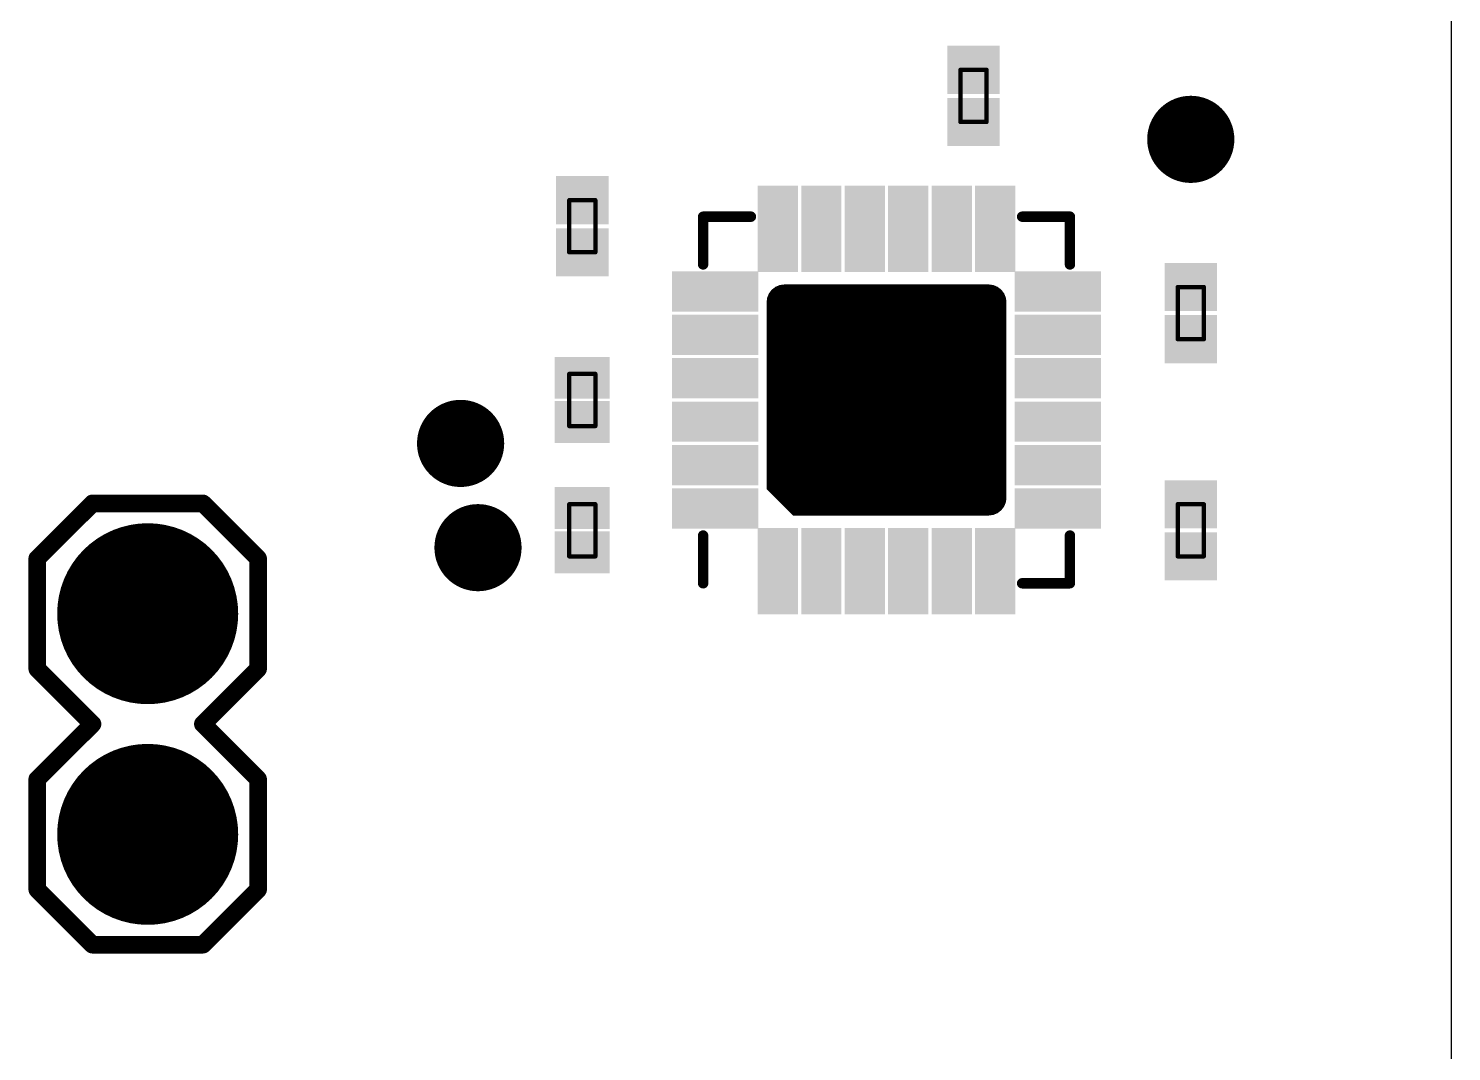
# Model space of a CAD drawing. Extents: x 0 to 40, y 0 to 40.
# Drawn here: x 23.63 to 40, y 20 to 31.78 of the extents above; entities that cross this region are included whole.
import ezdxf

# ---------------------------------------------------------------- set-up
doc = ezdxf.new("R2010")
doc.units = 0
for name, color, linetype in [('17', 94, 'CONTINUOUS'), ('20', 30, 'CONTINUOUS'), ('21', 250, 'CONTINUOUS'), ('29', 250, 'CONTINUOUS')]:
    doc.layers.add(name, color=color, linetype=linetype)

# ---------------------------------------------------------------- blocks, each defined once
blk = doc.blocks.new('RECT')
blk.add_solid([(-0.5, -0.5), (0.5, -0.5), (-0.5, 0.5), (0.5, 0.5)])
blk = doc.blocks.new('ROUNDP')
at = {"const_width": 0.5}
blk.add_lwpolyline([(0, -0.25, 1), (0, 0.25, 1), (0, -0.25)], format="xyb", dxfattribs=at)
blk = doc.blocks.new('ROUNDV')
at = {"const_width": 0.5}
blk.add_lwpolyline([(0, -0.25, 1), (0, 0.25, 1), (0, -0.25)], format="xyb", dxfattribs=at)

msp = doc.modelspace()

# ---------------------------------------------------------------- linework, layer by layer
at = {"layer": '20'}
msp.add_line((40, 0), (40, 40), dxfattribs=at)
at = {"layer": '21'}
for points, const_width in [([(34.35, 30.7), (34.35, 31.3)], 0.05), ([(34.35, 31.3), (34.65, 31.3)], 0.05), ([(34.65, 31.3), (34.65, 30.7)], 0.05), ([(34.65, 30.7), (34.35, 30.7)], 0.05), ([(29.85, 29.2), (29.85, 29.8)], 0.05), ([(29.85, 29.8), (30.15, 29.8)], 0.05), ([(30.15, 29.8), (30.15, 29.2)], 0.05), ([(31.94, 29.61), (31.39, 29.61)], 0.12), ([(31.39, 29.61), (31.39, 29.06)], 0.12), ([(35.06, 29.61), (35.61, 29.61)], 0.12), ([(35.61, 29.61), (35.61, 29.06)], 0.12), ([(30.15, 29.2), (29.85, 29.2)], 0.05), ([(36.85, 28.2), (36.85, 28.8)], 0.05), ([(36.85, 28.8), (37.15, 28.8)], 0.05), ([(37.15, 28.8), (37.15, 28.2)], 0.05), ([(37.15, 28.2), (36.85, 28.2)], 0.05), ([(29.85, 27.2), (29.85, 27.8)], 0.05), ([(29.85, 27.8), (30.15, 27.8)], 0.05), ([(30.15, 27.8), (30.15, 27.2)], 0.05), ([(30.15, 27.2), (29.85, 27.2)], 0.05), ([(23.73, 25.675), (24.365, 26.31)], 0.2032), ([(24.365, 26.31), (25.635, 26.31)], 0.2032), ([(25.635, 26.31), (26.27, 25.675)], 0.2032), ([(29.85, 25.7), (29.85, 26.3)], 0.05), ([(29.85, 26.3), (30.15, 26.3)], 0.05), ([(30.15, 26.3), (30.15, 25.7)], 0.05), ([(36.85, 25.7), (36.85, 26.3)], 0.05), ([(36.85, 26.3), (37.15, 26.3)], 0.05), ([(37.15, 26.3), (37.15, 25.7)], 0.05), ([(31.39, 25.39), (31.39, 25.94)], 0.12), ([(35.61, 25.39), (35.61, 25.94)], 0.12), ([(23.73, 24.405), (23.73, 25.675)], 0.2032), ([(26.27, 25.675), (26.27, 24.405)], 0.2032), ([(30.15, 25.7), (29.85, 25.7)], 0.05), ([(37.15, 25.7), (36.85, 25.7)], 0.05), ([(35.06, 25.39), (35.61, 25.39)], 0.12), ([(24.365, 23.77), (23.73, 24.405)], 0.2032), ([(26.27, 24.405), (25.635, 23.77)], 0.2032), ([(23.73, 23.135), (24.365, 23.77)], 0.2032), ([(25.635, 23.77), (26.27, 23.135)], 0.2032), ([(23.73, 21.865), (23.73, 23.135)], 0.2032), ([(26.27, 23.135), (26.27, 21.865)], 0.2032), ([(23.73, 21.865), (24.365, 21.23)], 0.2032), ([(25.635, 21.23), (26.27, 21.865)], 0.2032), ([(24.365, 21.23), (25.635, 21.23)], 0.2032)]:
    msp.add_lwpolyline(points, dxfattribs=dict(at, const_width=const_width))
for points, const_width in [([(34.3625, 31.3, 1), (34.3375, 31.3)], 0.025), ([(34.35, 31.3125, 1), (34.35, 31.2875)], 0.025), ([(34.6625, 31.3, 1), (34.6375, 31.3)], 0.025), ([(34.65, 31.2875, 1), (34.65, 31.3125)], 0.025), ([(34.35, 30.7125, 1), (34.35, 30.6875)], 0.025), ([(34.3375, 30.7, 1), (34.3625, 30.7)], 0.025), ([(34.6375, 30.7, 1), (34.6625, 30.7)], 0.025), ([(34.65, 30.6875, 1), (34.65, 30.7125)], 0.025), ([(29.8625, 29.8, 1), (29.8375, 29.8)], 0.025), ([(29.85, 29.8125, 1), (29.85, 29.7875)], 0.025), ([(30.1625, 29.8, 1), (30.1375, 29.8)], 0.025), ([(30.15, 29.7875, 1), (30.15, 29.8125)], 0.025), ([(31.39, 29.64, 1), (31.39, 29.58)], 0.06), ([(31.42, 29.61, 1), (31.36, 29.61)], 0.06), ([(31.94, 29.58, 1), (31.94, 29.64)], 0.06), ([(35.06, 29.64, 1), (35.06, 29.58)], 0.06), ([(35.64, 29.61, 1), (35.58, 29.61)], 0.06), ([(35.61, 29.58, 1), (35.61, 29.64)], 0.06), ([(29.85, 29.2125, 1), (29.85, 29.1875)], 0.025), ([(29.8375, 29.2, 1), (29.8625, 29.2)], 0.025), ([(30.1375, 29.2, 1), (30.1625, 29.2)], 0.025), ([(30.15, 29.1875, 1), (30.15, 29.2125)], 0.025), ([(31.36, 29.06, 1), (31.42, 29.06)], 0.06), ([(35.58, 29.06, 1), (35.64, 29.06)], 0.06), ([(36.8625, 28.8, 1), (36.8375, 28.8)], 0.025), ([(36.85, 28.8125, 1), (36.85, 28.7875)], 0.025), ([(37.1625, 28.8, 1), (37.1375, 28.8)], 0.025), ([(37.15, 28.7875, 1), (37.15, 28.8125)], 0.025), ([(36.85, 28.2125, 1), (36.85, 28.1875)], 0.025), ([(36.8375, 28.2, 1), (36.8625, 28.2)], 0.025), ([(37.1375, 28.2, 1), (37.1625, 28.2)], 0.025), ([(37.15, 28.1875, 1), (37.15, 28.2125)], 0.025), ([(29.8625, 27.8, 1), (29.8375, 27.8)], 0.025), ([(29.85, 27.8125, 1), (29.85, 27.7875)], 0.025), ([(30.1625, 27.8, 1), (30.1375, 27.8)], 0.025), ([(30.15, 27.7875, 1), (30.15, 27.8125)], 0.025), ([(29.85, 27.2125, 1), (29.85, 27.1875)], 0.025), ([(29.8375, 27.2, 1), (29.8625, 27.2)], 0.025), ([(30.1375, 27.2, 1), (30.1625, 27.2)], 0.025), ([(30.15, 27.1875, 1), (30.15, 27.2125)], 0.025), ([(24.365, 26.3608, 1), (24.365, 26.2592)], 0.1016), ([(24.4009, 26.2741, 1), (24.3291, 26.3459)], 0.1016), ([(25.6709, 26.3459, 1), (25.5991, 26.2741)], 0.1016), ([(25.635, 26.2592, 1), (25.635, 26.3608)], 0.1016), ([(29.8625, 26.3, 1), (29.8375, 26.3)], 0.025), ([(29.85, 26.3125, 1), (29.85, 26.2875)], 0.025), ([(30.1625, 26.3, 1), (30.1375, 26.3)], 0.025), ([(30.15, 26.2875, 1), (30.15, 26.3125)], 0.025), ([(36.8625, 26.3, 1), (36.8375, 26.3)], 0.025), ([(36.85, 26.3125, 1), (36.85, 26.2875)], 0.025), ([(37.1625, 26.3, 1), (37.1375, 26.3)], 0.025), ([(37.15, 26.2875, 1), (37.15, 26.3125)], 0.025), ([(31.42, 25.94, 1), (31.36, 25.94)], 0.06), ([(35.64, 25.94, 1), (35.58, 25.94)], 0.06), ([(23.7808, 25.675, 1), (23.6792, 25.675)], 0.1016), ([(23.6941, 25.7109, 1), (23.7659, 25.6391)], 0.1016), ([(26.3208, 25.675, 1), (26.2192, 25.675)], 0.1016), ([(26.2341, 25.6391, 1), (26.3059, 25.7109)], 0.1016), ([(29.85, 25.7125, 1), (29.85, 25.6875)], 0.025), ([(29.8375, 25.7, 1), (29.8625, 25.7)], 0.025), ([(30.1375, 25.7, 1), (30.1625, 25.7)], 0.025), ([(30.15, 25.6875, 1), (30.15, 25.7125)], 0.025), ([(36.85, 25.7125, 1), (36.85, 25.6875)], 0.025), ([(36.8375, 25.7, 1), (36.8625, 25.7)], 0.025), ([(37.1375, 25.7, 1), (37.1625, 25.7)], 0.025), ([(37.15, 25.6875, 1), (37.15, 25.7125)], 0.025), ([(31.36, 25.39, 1), (31.42, 25.39)], 0.06), ([(35.06, 25.42, 1), (35.06, 25.36)], 0.06), ([(35.58, 25.39, 1), (35.64, 25.39)], 0.06), ([(35.61, 25.36, 1), (35.61, 25.42)], 0.06), ([(23.7659, 24.4409, 1), (23.6941, 24.3691)], 0.1016), ([(23.6792, 24.405, 1), (23.7808, 24.405)], 0.1016), ([(26.2192, 24.405, 1), (26.3208, 24.405)], 0.1016), ([(26.3059, 24.3691, 1), (26.2341, 24.4409)], 0.1016), ([(24.4009, 23.7341, 1), (24.3291, 23.8059)], 0.1016), ([(24.3291, 23.7341, 1), (24.4009, 23.8059)], 0.1016), ([(25.6709, 23.8059, 1), (25.5991, 23.7341)], 0.1016), ([(25.5991, 23.8059, 1), (25.6709, 23.7341)], 0.1016), ([(23.7808, 23.135, 1), (23.6792, 23.135)], 0.1016), ([(23.6941, 23.1709, 1), (23.7659, 23.0991)], 0.1016), ([(26.3208, 23.135, 1), (26.2192, 23.135)], 0.1016), ([(26.2341, 23.0991, 1), (26.3059, 23.1709)], 0.1016), ([(23.7659, 21.9009, 1), (23.6941, 21.8291)], 0.1016), ([(26.3059, 21.8291, 1), (26.2341, 21.9009)], 0.1016), ([(23.6792, 21.865, 1), (23.7808, 21.865)], 0.1016), ([(26.2192, 21.865, 1), (26.3208, 21.865)], 0.1016), ([(24.365, 21.2808, 1), (24.365, 21.1792)], 0.1016), ([(24.3291, 21.1941, 1), (24.4009, 21.2659)], 0.1016), ([(25.5991, 21.2659, 1), (25.6709, 21.1941)], 0.1016), ([(25.635, 21.1792, 1), (25.635, 21.2808)], 0.1016)]:
    msp.add_lwpolyline(points, format="xyb", dxfattribs=dict(at, const_width=const_width))
at = {"layer": '29', "const_width": 0.01}
for points in [[(32.225, 28.7982), (32.2732, 28.8182)], [(32.2535, 28.81), (34.7465, 28.81)], [(32.2732, 28.8182), (32.325, 28.825)], [(32.287, 28.82), (34.713, 28.82)], [(32.325, 28.825), (34.675, 28.825)], [(34.675, 28.825), (34.7268, 28.8182)], [(34.7268, 28.8182), (34.775, 28.7982)], [(32.125, 28.625), (32.1318, 28.6768)], [(32.1283, 28.65), (34.8717, 28.65)], [(32.1296, 28.66), (34.8704, 28.66)], [(32.1309, 28.67), (34.8691, 28.67)], [(32.1318, 28.6768), (32.1518, 28.725)], [(32.1332, 28.68), (34.8668, 28.68)], [(32.1373, 28.69), (34.8627, 28.69)], [(32.1414, 28.7), (34.8586, 28.7)], [(32.1456, 28.71), (34.8544, 28.71)], [(32.1497, 28.72), (34.8503, 28.72)], [(32.1518, 28.725), (32.1836, 28.7664)], [(32.1556, 28.73), (34.8444, 28.73)], [(32.1633, 28.74), (34.8367, 28.74)], [(32.171, 28.75), (34.829, 28.75)], [(32.1787, 28.76), (34.8213, 28.76)], [(32.1836, 28.7664), (32.225, 28.7982)], [(32.1882, 28.77), (34.8118, 28.77)], [(32.2013, 28.78), (34.7987, 28.78)], [(32.2143, 28.79), (34.7857, 28.79)], [(32.2293, 28.8), (34.7707, 28.8)], [(34.775, 28.7982), (34.8164, 28.7664)], [(34.8164, 28.7664), (34.8482, 28.725)], [(34.8482, 28.725), (34.8682, 28.6768)], [(34.8682, 28.6768), (34.875, 28.625)], [(32.125, 26.475), (32.125, 28.625)], [(32.125, 28.62), (34.875, 28.62)], [(32.125, 28.61), (34.875, 28.61)], [(32.125, 28.6), (34.875, 28.6)], [(32.125, 28.59), (34.875, 28.59)], [(32.125, 28.58), (34.875, 28.58)], [(32.125, 28.57), (34.875, 28.57)], [(32.125, 28.56), (34.875, 28.56)], [(32.125, 28.55), (34.875, 28.55)], [(32.125, 28.54), (34.875, 28.54)], [(32.125, 28.53), (34.875, 28.53)], [(32.125, 28.52), (34.875, 28.52)], [(32.125, 28.51), (34.875, 28.51)], [(32.125, 28.5), (34.875, 28.5)], [(32.125, 28.49), (34.875, 28.49)], [(32.1257, 28.63), (34.8743, 28.63)], [(32.127, 28.64), (34.873, 28.64)], [(34.875, 28.625), (34.875, 27.5)], [(32.125, 28.48), (34.875, 28.48)], [(32.125, 28.47), (34.875, 28.47)], [(32.125, 28.46), (34.875, 28.46)], [(32.125, 28.45), (34.875, 28.45)], [(32.125, 28.44), (34.875, 28.44)], [(32.125, 28.43), (34.875, 28.43)], [(32.125, 28.42), (34.875, 28.42)], [(32.125, 28.41), (34.875, 28.41)], [(32.125, 28.4), (34.875, 28.4)], [(32.125, 28.39), (34.875, 28.39)], [(32.125, 28.38), (34.875, 28.38)], [(32.125, 28.37), (34.875, 28.37)], [(32.125, 28.36), (34.875, 28.36)], [(32.125, 28.35), (34.875, 28.35)], [(32.125, 28.34), (34.875, 28.34)], [(32.125, 28.33), (34.875, 28.33)], [(32.125, 28.32), (34.875, 28.32)], [(32.125, 28.31), (34.875, 28.31)], [(32.125, 28.3), (34.875, 28.3)], [(32.125, 28.29), (34.875, 28.29)], [(32.125, 28.28), (34.875, 28.28)], [(32.125, 28.27), (34.875, 28.27)], [(32.125, 28.26), (34.875, 28.26)], [(32.125, 28.25), (34.875, 28.25)], [(32.125, 28.24), (34.875, 28.24)], [(32.125, 28.23), (34.875, 28.23)], [(32.125, 28.22), (34.875, 28.22)], [(32.125, 28.21), (34.875, 28.21)], [(32.125, 28.2), (34.875, 28.2)], [(32.125, 28.19), (34.875, 28.19)], [(32.125, 28.18), (34.875, 28.18)], [(32.125, 28.17), (34.875, 28.17)], [(32.125, 28.16), (34.875, 28.16)], [(32.125, 28.15), (34.875, 28.15)], [(32.125, 28.14), (34.875, 28.14)], [(32.125, 28.13), (34.875, 28.13)], [(32.125, 28.12), (34.875, 28.12)], [(32.125, 28.11), (34.875, 28.11)], [(32.125, 28.1), (34.875, 28.1)], [(32.125, 28.09), (34.875, 28.09)], [(32.125, 28.08), (34.875, 28.08)], [(32.125, 28.07), (34.875, 28.07)], [(32.125, 28.06), (34.875, 28.06)], [(32.125, 28.05), (34.875, 28.05)], [(32.125, 28.04), (34.875, 28.04)], [(32.125, 28.03), (34.875, 28.03)], [(32.125, 28.02), (34.875, 28.02)], [(32.125, 28.01), (34.875, 28.01)], [(32.125, 28), (34.875, 28)], [(32.125, 27.99), (34.875, 27.99)], [(32.125, 27.98), (34.875, 27.98)], [(32.125, 27.97), (34.875, 27.97)], [(32.125, 27.96), (34.875, 27.96)], [(32.125, 27.95), (34.875, 27.95)], [(32.125, 27.94), (34.875, 27.94)], [(32.125, 27.93), (34.875, 27.93)], [(32.125, 27.92), (34.875, 27.92)], [(32.125, 27.91), (34.875, 27.91)], [(32.125, 27.9), (34.875, 27.9)], [(32.125, 27.89), (34.875, 27.89)], [(32.125, 27.88), (34.875, 27.88)], [(32.125, 27.87), (34.875, 27.87)], [(32.125, 27.86), (34.875, 27.86)], [(32.125, 27.85), (34.875, 27.85)], [(32.125, 27.84), (34.875, 27.84)], [(32.125, 27.83), (34.875, 27.83)], [(32.125, 27.82), (34.875, 27.82)], [(32.125, 27.81), (34.875, 27.81)], [(32.125, 27.8), (34.875, 27.8)], [(32.125, 27.79), (34.875, 27.79)], [(32.125, 27.78), (34.875, 27.78)], [(32.125, 27.77), (34.875, 27.77)], [(32.125, 27.76), (34.875, 27.76)], [(32.125, 27.75), (34.875, 27.75)], [(32.125, 27.74), (34.875, 27.74)], [(32.125, 27.73), (34.875, 27.73)], [(32.125, 27.72), (34.875, 27.72)], [(32.125, 27.71), (34.875, 27.71)], [(32.125, 27.7), (34.875, 27.7)], [(32.125, 27.69), (34.875, 27.69)], [(32.125, 27.68), (34.875, 27.68)], [(32.125, 27.67), (34.875, 27.67)], [(32.125, 27.66), (34.875, 27.66)], [(32.125, 27.65), (34.875, 27.65)], [(32.125, 27.64), (34.875, 27.64)], [(32.125, 27.63), (34.875, 27.63)], [(32.125, 27.62), (34.875, 27.62)], [(32.125, 27.61), (34.875, 27.61)], [(32.125, 27.6), (34.875, 27.6)], [(32.125, 27.59), (34.875, 27.59)], [(32.125, 27.58), (34.875, 27.58)], [(32.125, 27.57), (34.875, 27.57)], [(32.125, 27.56), (34.875, 27.56)], [(32.125, 27.55), (34.875, 27.55)], [(32.125, 27.54), (34.875, 27.54)], [(32.125, 27.53), (34.875, 27.53)], [(32.125, 27.52), (34.875, 27.52)], [(32.125, 27.51), (34.875, 27.51)], [(32.125, 27.5), (34.875, 27.5)], [(34.875, 27.5), (34.875, 26.375)], [(32.125, 27.49), (34.875, 27.49)], [(32.125, 27.48), (34.875, 27.48)], [(32.125, 27.47), (34.875, 27.47)], [(32.125, 27.46), (34.875, 27.46)], [(32.125, 27.45), (34.875, 27.45)], [(32.125, 27.44), (34.875, 27.44)], [(32.125, 27.43), (34.875, 27.43)], [(32.125, 27.42), (34.875, 27.42)], [(32.125, 27.41), (34.875, 27.41)], [(32.125, 27.4), (34.875, 27.4)], [(32.125, 27.39), (34.875, 27.39)], [(32.125, 27.38), (34.875, 27.38)], [(32.125, 27.37), (34.875, 27.37)], [(32.125, 27.36), (34.875, 27.36)], [(32.125, 27.35), (34.875, 27.35)], [(32.125, 27.34), (34.875, 27.34)], [(32.125, 27.33), (34.875, 27.33)], [(32.125, 27.32), (34.875, 27.32)], [(32.125, 27.31), (34.875, 27.31)], [(32.125, 27.3), (34.875, 27.3)], [(32.125, 27.29), (34.875, 27.29)], [(32.125, 27.28), (34.875, 27.28)], [(32.125, 27.27), (34.875, 27.27)], [(32.125, 27.26), (34.875, 27.26)], [(32.125, 27.25), (34.875, 27.25)], [(32.125, 27.24), (34.875, 27.24)], [(32.125, 27.23), (34.875, 27.23)], [(32.125, 27.22), (34.875, 27.22)], [(32.125, 27.21), (34.875, 27.21)], [(32.125, 27.2), (34.875, 27.2)], [(32.125, 27.19), (34.875, 27.19)], [(32.125, 27.18), (34.875, 27.18)], [(32.125, 27.17), (34.875, 27.17)], [(32.125, 27.16), (34.875, 27.16)], [(32.125, 27.15), (34.875, 27.15)], [(32.125, 27.14), (34.875, 27.14)], [(32.125, 27.13), (34.875, 27.13)], [(32.125, 27.12), (34.875, 27.12)], [(32.125, 27.11), (34.875, 27.11)], [(32.125, 27.1), (34.875, 27.1)], [(32.125, 27.09), (34.875, 27.09)], [(32.125, 27.08), (34.875, 27.08)], [(32.125, 27.07), (34.875, 27.07)], [(32.125, 27.06), (34.875, 27.06)], [(32.125, 27.05), (34.875, 27.05)], [(32.125, 27.04), (34.875, 27.04)], [(32.125, 27.03), (34.875, 27.03)], [(32.125, 27.02), (34.875, 27.02)], [(32.125, 27.01), (34.875, 27.01)], [(32.125, 27), (34.875, 27)], [(32.125, 26.99), (34.875, 26.99)], [(32.125, 26.98), (34.875, 26.98)], [(32.125, 26.97), (34.875, 26.97)], [(32.125, 26.96), (34.875, 26.96)], [(32.125, 26.95), (34.875, 26.95)], [(32.125, 26.94), (34.875, 26.94)], [(32.125, 26.93), (34.875, 26.93)], [(32.125, 26.92), (34.875, 26.92)], [(32.125, 26.91), (34.875, 26.91)], [(32.125, 26.9), (34.875, 26.9)], [(32.125, 26.89), (34.875, 26.89)], [(32.125, 26.88), (34.875, 26.88)], [(32.125, 26.87), (34.875, 26.87)], [(32.125, 26.86), (34.875, 26.86)], [(32.125, 26.85), (34.875, 26.85)], [(32.125, 26.84), (34.875, 26.84)], [(32.125, 26.83), (34.875, 26.83)], [(32.125, 26.82), (34.875, 26.82)], [(32.125, 26.81), (34.875, 26.81)], [(32.125, 26.8), (34.875, 26.8)], [(32.125, 26.79), (34.875, 26.79)], [(32.125, 26.78), (34.875, 26.78)], [(32.125, 26.77), (34.875, 26.77)], [(32.125, 26.76), (34.875, 26.76)], [(32.125, 26.75), (34.875, 26.75)], [(32.125, 26.74), (34.875, 26.74)], [(32.125, 26.73), (34.875, 26.73)], [(32.125, 26.72), (34.875, 26.72)], [(32.125, 26.71), (34.875, 26.71)], [(32.125, 26.7), (34.875, 26.7)], [(32.125, 26.69), (34.875, 26.69)], [(32.125, 26.68), (34.875, 26.68)], [(32.125, 26.67), (34.875, 26.67)], [(32.125, 26.66), (34.875, 26.66)], [(32.125, 26.65), (34.875, 26.65)], [(32.125, 26.64), (34.875, 26.64)], [(32.125, 26.63), (34.875, 26.63)], [(32.125, 26.62), (34.875, 26.62)], [(32.125, 26.61), (34.875, 26.61)], [(32.125, 26.6), (34.875, 26.6)], [(32.125, 26.59), (34.875, 26.59)], [(32.125, 26.58), (34.875, 26.58)], [(32.125, 26.57), (34.875, 26.57)], [(32.125, 26.56), (34.875, 26.56)], [(32.125, 26.55), (34.875, 26.55)], [(32.125, 26.54), (34.875, 26.54)], [(32.125, 26.53), (34.875, 26.53)], [(32.125, 26.52), (34.875, 26.52)], [(32.125, 26.51), (34.875, 26.51)], [(32.125, 26.5), (34.875, 26.5)], [(32.125, 26.49), (34.875, 26.49)], [(32.125, 26.48), (34.875, 26.48)], [(32.425, 26.175), (32.125, 26.475)], [(32.13, 26.47), (34.875, 26.47)], [(32.14, 26.46), (34.875, 26.46)], [(32.15, 26.45), (34.875, 26.45)], [(32.16, 26.44), (34.875, 26.44)], [(32.17, 26.43), (34.875, 26.43)], [(32.18, 26.42), (34.875, 26.42)], [(32.19, 26.41), (34.875, 26.41)], [(32.2, 26.4), (34.875, 26.4)], [(32.21, 26.39), (34.875, 26.39)], [(32.22, 26.38), (34.875, 26.38)], [(32.23, 26.37), (34.8743, 26.37)], [(32.24, 26.36), (34.873, 26.36)], [(34.875, 26.375), (34.8682, 26.3232)], [(32.25, 26.35), (34.8717, 26.35)], [(32.26, 26.34), (34.8704, 26.34)], [(32.27, 26.33), (34.8691, 26.33)], [(32.28, 26.32), (34.8668, 26.32)], [(32.29, 26.31), (34.8627, 26.31)], [(32.3, 26.3), (34.8586, 26.3)], [(32.31, 26.29), (34.8544, 26.29)], [(32.32, 26.28), (34.8503, 26.28)], [(32.33, 26.27), (34.8444, 26.27)], [(32.34, 26.26), (34.8367, 26.26)], [(32.35, 26.25), (34.829, 26.25)], [(32.36, 26.24), (34.8214, 26.24)], [(32.37, 26.23), (34.8118, 26.23)], [(32.38, 26.22), (34.7987, 26.22)], [(32.39, 26.21), (34.7857, 26.21)], [(32.4, 26.2), (34.7707, 26.2)], [(32.41, 26.19), (34.7465, 26.19)], [(34.775, 26.2018), (34.7268, 26.1818)], [(34.8164, 26.2336), (34.775, 26.2018)], [(34.8482, 26.275), (34.8164, 26.2336)], [(34.8682, 26.3232), (34.8482, 26.275)], [(32.42, 26.18), (34.713, 26.18)], [(34.675, 26.175), (32.425, 26.175)], [(34.7268, 26.1818), (34.675, 26.175)]]:
    msp.add_lwpolyline(points, dxfattribs=at)
at = {"layer": '29', "const_width": 0.005}
for points in [[(32.2535, 28.8125, 1), (32.2535, 28.8075)], [(32.2729, 28.8207, 1), (32.2736, 28.8157)], [(32.2742, 28.8159, 1), (32.2723, 28.8205)], [(32.287, 28.8225, 1), (32.287, 28.8175)], [(32.325, 28.8275, 1), (32.325, 28.8225)], [(32.3253, 28.8225, 1), (32.3247, 28.8275)], [(34.6753, 28.8275, 1), (34.6747, 28.8225)], [(34.675, 28.8225, 1), (34.675, 28.8275)], [(34.713, 28.8175, 1), (34.713, 28.8225)], [(34.7277, 28.8205, 1), (34.7258, 28.8159)], [(34.7264, 28.8157, 1), (34.7271, 28.8207)], [(34.7465, 28.8075, 1), (34.7465, 28.8125)], [(32.1283, 28.6525, 1), (32.1283, 28.6475)], [(32.1296, 28.6625, 1), (32.1296, 28.6575)], [(32.1309, 28.6725, 1), (32.1309, 28.6675)], [(32.1343, 28.6764, 1), (32.1293, 28.6771)], [(32.1295, 28.6777, 1), (32.1341, 28.6758)], [(32.1332, 28.6825, 1), (32.1332, 28.6775)], [(32.1373, 28.6925, 1), (32.1373, 28.6875)], [(32.1414, 28.7025, 1), (32.1414, 28.6975)], [(32.1456, 28.7125, 1), (32.1456, 28.7075)], [(32.1497, 28.7225, 1), (32.1497, 28.7175)], [(32.1498, 28.7265, 1), (32.1538, 28.7235)], [(32.1541, 28.724, 1), (32.1495, 28.726)], [(32.1556, 28.7325, 1), (32.1556, 28.7275)], [(32.1633, 28.7425, 1), (32.1633, 28.7375)], [(32.171, 28.7525, 1), (32.171, 28.7475)], [(32.1787, 28.7625, 1), (32.1787, 28.7575)], [(32.1821, 28.7684, 1), (32.1851, 28.7644)], [(32.1856, 28.7649, 1), (32.1816, 28.7679)], [(32.1882, 28.7725, 1), (32.1882, 28.7675)], [(32.2013, 28.7825, 1), (32.2013, 28.7775)], [(32.2143, 28.7925, 1), (32.2143, 28.7875)], [(32.224, 28.8005, 1), (32.226, 28.7959)], [(32.2265, 28.7962, 1), (32.2235, 28.8002)], [(32.2293, 28.8025, 1), (32.2293, 28.7975)], [(34.7707, 28.7975, 1), (34.7707, 28.8025)], [(34.7765, 28.8002, 1), (34.7735, 28.7962)], [(34.774, 28.7959, 1), (34.776, 28.8005)], [(34.7857, 28.7875, 1), (34.7857, 28.7925)], [(34.7987, 28.7775, 1), (34.7987, 28.7825)], [(34.8118, 28.7675, 1), (34.8118, 28.7725)], [(34.8184, 28.7679, 1), (34.8144, 28.7649)], [(34.8149, 28.7644, 1), (34.8179, 28.7684)], [(34.8213, 28.7575, 1), (34.8213, 28.7625)], [(34.829, 28.7475, 1), (34.829, 28.7525)], [(34.8367, 28.7375, 1), (34.8367, 28.7425)], [(34.8444, 28.7275, 1), (34.8444, 28.7325)], [(34.8505, 28.726, 1), (34.8459, 28.724)], [(34.8462, 28.7235, 1), (34.8502, 28.7265)], [(34.8503, 28.7175, 1), (34.8503, 28.7225)], [(34.8544, 28.7075, 1), (34.8544, 28.7125)], [(34.8586, 28.6975, 1), (34.8586, 28.7025)], [(34.8627, 28.6875, 1), (34.8627, 28.6925)], [(34.8707, 28.6771, 1), (34.8657, 28.6764)], [(34.8659, 28.6758, 1), (34.8705, 28.6777)], [(34.8668, 28.6775, 1), (34.8668, 28.6825)], [(34.8691, 28.6675, 1), (34.8691, 28.6725)], [(34.8704, 28.6575, 1), (34.8704, 28.6625)], [(34.8717, 28.6475, 1), (34.8717, 28.6525)], [(32.1275, 28.625, 1), (32.1225, 28.625)], [(32.1225, 28.6253, 1), (32.1275, 28.6247)], [(32.125, 28.6225, 1), (32.125, 28.6175)], [(32.125, 28.6125, 1), (32.125, 28.6075)], [(32.125, 28.6025, 1), (32.125, 28.5975)], [(32.125, 28.5925, 1), (32.125, 28.5875)], [(32.125, 28.5825, 1), (32.125, 28.5775)], [(32.125, 28.5725, 1), (32.125, 28.5675)], [(32.125, 28.5625, 1), (32.125, 28.5575)], [(32.125, 28.5525, 1), (32.125, 28.5475)], [(32.125, 28.5425, 1), (32.125, 28.5375)], [(32.125, 28.5325, 1), (32.125, 28.5275)], [(32.125, 28.5225, 1), (32.125, 28.5175)], [(32.125, 28.5125, 1), (32.125, 28.5075)], [(32.125, 28.5025, 1), (32.125, 28.4975)], [(32.125, 28.4925, 1), (32.125, 28.4875)], [(32.1257, 28.6325, 1), (32.1257, 28.6275)], [(32.127, 28.6425, 1), (32.127, 28.6375)], [(34.8775, 28.625, 1), (34.8725, 28.625)], [(34.8725, 28.6247, 1), (34.8775, 28.6253)], [(34.873, 28.6375, 1), (34.873, 28.6425)], [(34.8743, 28.6275, 1), (34.8743, 28.6325)], [(34.875, 28.6175, 1), (34.875, 28.6225)], [(34.875, 28.6075, 1), (34.875, 28.6125)], [(34.875, 28.5975, 1), (34.875, 28.6025)], [(34.875, 28.5875, 1), (34.875, 28.5925)], [(34.875, 28.5775, 1), (34.875, 28.5825)], [(34.875, 28.5675, 1), (34.875, 28.5725)], [(34.875, 28.5575, 1), (34.875, 28.5625)], [(34.875, 28.5475, 1), (34.875, 28.5525)], [(34.875, 28.5375, 1), (34.875, 28.5425)], [(34.875, 28.5275, 1), (34.875, 28.5325)], [(34.875, 28.5175, 1), (34.875, 28.5225)], [(34.875, 28.5075, 1), (34.875, 28.5125)], [(34.875, 28.4975, 1), (34.875, 28.5025)], [(34.875, 28.4875, 1), (34.875, 28.4925)], [(32.125, 28.4825, 1), (32.125, 28.4775)], [(32.125, 28.4725, 1), (32.125, 28.4675)], [(32.125, 28.4625, 1), (32.125, 28.4575)], [(32.125, 28.4525, 1), (32.125, 28.4475)], [(32.125, 28.4425, 1), (32.125, 28.4375)], [(32.125, 28.4325, 1), (32.125, 28.4275)], [(32.125, 28.4225, 1), (32.125, 28.4175)], [(32.125, 28.4125, 1), (32.125, 28.4075)], [(32.125, 28.4025, 1), (32.125, 28.3975)], [(32.125, 28.3925, 1), (32.125, 28.3875)], [(32.125, 28.3825, 1), (32.125, 28.3775)], [(32.125, 28.3725, 1), (32.125, 28.3675)], [(32.125, 28.3625, 1), (32.125, 28.3575)], [(32.125, 28.3525, 1), (32.125, 28.3475)], [(32.125, 28.3425, 1), (32.125, 28.3375)], [(32.125, 28.3325, 1), (32.125, 28.3275)], [(32.125, 28.3225, 1), (32.125, 28.3175)], [(34.875, 28.4775, 1), (34.875, 28.4825)], [(34.875, 28.4675, 1), (34.875, 28.4725)], [(34.875, 28.4575, 1), (34.875, 28.4625)], [(34.875, 28.4475, 1), (34.875, 28.4525)], [(34.875, 28.4375, 1), (34.875, 28.4425)], [(34.875, 28.4275, 1), (34.875, 28.4325)], [(34.875, 28.4175, 1), (34.875, 28.4225)], [(34.875, 28.4075, 1), (34.875, 28.4125)], [(34.875, 28.3975, 1), (34.875, 28.4025)], [(34.875, 28.3875, 1), (34.875, 28.3925)], [(34.875, 28.3775, 1), (34.875, 28.3825)], [(34.875, 28.3675, 1), (34.875, 28.3725)], [(34.875, 28.3575, 1), (34.875, 28.3625)], [(34.875, 28.3475, 1), (34.875, 28.3525)], [(34.875, 28.3375, 1), (34.875, 28.3425)], [(34.875, 28.3275, 1), (34.875, 28.3325)], [(34.875, 28.3175, 1), (34.875, 28.3225)], [(32.125, 28.3125, 1), (32.125, 28.3075)], [(32.125, 28.3025, 1), (32.125, 28.2975)], [(32.125, 28.2925, 1), (32.125, 28.2875)], [(32.125, 28.2825, 1), (32.125, 28.2775)], [(32.125, 28.2725, 1), (32.125, 28.2675)], [(32.125, 28.2625, 1), (32.125, 28.2575)], [(32.125, 28.2525, 1), (32.125, 28.2475)], [(32.125, 28.2425, 1), (32.125, 28.2375)], [(32.125, 28.2325, 1), (32.125, 28.2275)], [(32.125, 28.2225, 1), (32.125, 28.2175)], [(32.125, 28.2125, 1), (32.125, 28.2075)], [(32.125, 28.2025, 1), (32.125, 28.1975)], [(32.125, 28.1925, 1), (32.125, 28.1875)], [(32.125, 28.1825, 1), (32.125, 28.1775)], [(32.125, 28.1725, 1), (32.125, 28.1675)], [(32.125, 28.1625, 1), (32.125, 28.1575)], [(34.875, 28.3075, 1), (34.875, 28.3125)], [(34.875, 28.2975, 1), (34.875, 28.3025)], [(34.875, 28.2875, 1), (34.875, 28.2925)], [(34.875, 28.2775, 1), (34.875, 28.2825)], [(34.875, 28.2675, 1), (34.875, 28.2725)], [(34.875, 28.2575, 1), (34.875, 28.2625)], [(34.875, 28.2475, 1), (34.875, 28.2525)], [(34.875, 28.2375, 1), (34.875, 28.2425)], [(34.875, 28.2275, 1), (34.875, 28.2325)], [(34.875, 28.2175, 1), (34.875, 28.2225)], [(34.875, 28.2075, 1), (34.875, 28.2125)], [(34.875, 28.1975, 1), (34.875, 28.2025)], [(34.875, 28.1875, 1), (34.875, 28.1925)], [(34.875, 28.1775, 1), (34.875, 28.1825)], [(34.875, 28.1675, 1), (34.875, 28.1725)], [(34.875, 28.1575, 1), (34.875, 28.1625)], [(32.125, 28.1525, 1), (32.125, 28.1475)], [(32.125, 28.1425, 1), (32.125, 28.1375)], [(32.125, 28.1325, 1), (32.125, 28.1275)], [(32.125, 28.1225, 1), (32.125, 28.1175)], [(32.125, 28.1125, 1), (32.125, 28.1075)], [(32.125, 28.1025, 1), (32.125, 28.0975)], [(32.125, 28.0925, 1), (32.125, 28.0875)], [(32.125, 28.0825, 1), (32.125, 28.0775)], [(32.125, 28.0725, 1), (32.125, 28.0675)], [(32.125, 28.0625, 1), (32.125, 28.0575)], [(32.125, 28.0525, 1), (32.125, 28.0475)], [(32.125, 28.0425, 1), (32.125, 28.0375)], [(32.125, 28.0325, 1), (32.125, 28.0275)], [(32.125, 28.0225, 1), (32.125, 28.0175)], [(32.125, 28.0125, 1), (32.125, 28.0075)], [(32.125, 28.0025, 1), (32.125, 27.9975)], [(34.875, 28.1475, 1), (34.875, 28.1525)], [(34.875, 28.1375, 1), (34.875, 28.1425)], [(34.875, 28.1275, 1), (34.875, 28.1325)], [(34.875, 28.1175, 1), (34.875, 28.1225)], [(34.875, 28.1075, 1), (34.875, 28.1125)], [(34.875, 28.0975, 1), (34.875, 28.1025)], [(34.875, 28.0875, 1), (34.875, 28.0925)], [(34.875, 28.0775, 1), (34.875, 28.0825)], [(34.875, 28.0675, 1), (34.875, 28.0725)], [(34.875, 28.0575, 1), (34.875, 28.0625)], [(34.875, 28.0475, 1), (34.875, 28.0525)], [(34.875, 28.0375, 1), (34.875, 28.0425)], [(34.875, 28.0275, 1), (34.875, 28.0325)], [(34.875, 28.0175, 1), (34.875, 28.0225)], [(34.875, 28.0075, 1), (34.875, 28.0125)], [(34.875, 27.9975, 1), (34.875, 28.0025)], [(32.125, 27.9925, 1), (32.125, 27.9875)], [(32.125, 27.9825, 1), (32.125, 27.9775)], [(32.125, 27.9725, 1), (32.125, 27.9675)], [(32.125, 27.9625, 1), (32.125, 27.9575)], [(32.125, 27.9525, 1), (32.125, 27.9475)], [(32.125, 27.9425, 1), (32.125, 27.9375)], [(32.125, 27.9325, 1), (32.125, 27.9275)], [(32.125, 27.9225, 1), (32.125, 27.9175)], [(32.125, 27.9125, 1), (32.125, 27.9075)], [(32.125, 27.9025, 1), (32.125, 27.8975)], [(32.125, 27.8925, 1), (32.125, 27.8875)], [(32.125, 27.8825, 1), (32.125, 27.8775)], [(32.125, 27.8725, 1), (32.125, 27.8675)], [(32.125, 27.8625, 1), (32.125, 27.8575)], [(32.125, 27.8525, 1), (32.125, 27.8475)], [(32.125, 27.8425, 1), (32.125, 27.8375)], [(32.125, 27.8325, 1), (32.125, 27.8275)], [(34.875, 27.9875, 1), (34.875, 27.9925)], [(34.875, 27.9775, 1), (34.875, 27.9825)], [(34.875, 27.9675, 1), (34.875, 27.9725)], [(34.875, 27.9575, 1), (34.875, 27.9625)], [(34.875, 27.9475, 1), (34.875, 27.9525)], [(34.875, 27.9375, 1), (34.875, 27.9425)], [(34.875, 27.9275, 1), (34.875, 27.9325)], [(34.875, 27.9175, 1), (34.875, 27.9225)], [(34.875, 27.9075, 1), (34.875, 27.9125)], [(34.875, 27.8975, 1), (34.875, 27.9025)], [(34.875, 27.8875, 1), (34.875, 27.8925)], [(34.875, 27.8775, 1), (34.875, 27.8825)], [(34.875, 27.8675, 1), (34.875, 27.8725)], [(34.875, 27.8575, 1), (34.875, 27.8625)], [(34.875, 27.8475, 1), (34.875, 27.8525)], [(34.875, 27.8375, 1), (34.875, 27.8425)], [(34.875, 27.8275, 1), (34.875, 27.8325)], [(32.125, 27.8225, 1), (32.125, 27.8175)], [(32.125, 27.8125, 1), (32.125, 27.8075)], [(32.125, 27.8025, 1), (32.125, 27.7975)], [(32.125, 27.7925, 1), (32.125, 27.7875)], [(32.125, 27.7825, 1), (32.125, 27.7775)], [(32.125, 27.7725, 1), (32.125, 27.7675)], [(32.125, 27.7625, 1), (32.125, 27.7575)], [(32.125, 27.7525, 1), (32.125, 27.7475)], [(32.125, 27.7425, 1), (32.125, 27.7375)], [(32.125, 27.7325, 1), (32.125, 27.7275)], [(32.125, 27.7225, 1), (32.125, 27.7175)], [(32.125, 27.7125, 1), (32.125, 27.7075)], [(32.125, 27.7025, 1), (32.125, 27.6975)], [(32.125, 27.6925, 1), (32.125, 27.6875)], [(32.125, 27.6825, 1), (32.125, 27.6775)], [(32.125, 27.6725, 1), (32.125, 27.6675)], [(34.875, 27.8175, 1), (34.875, 27.8225)], [(34.875, 27.8075, 1), (34.875, 27.8125)], [(34.875, 27.7975, 1), (34.875, 27.8025)], [(34.875, 27.7875, 1), (34.875, 27.7925)], [(34.875, 27.7775, 1), (34.875, 27.7825)], [(34.875, 27.7675, 1), (34.875, 27.7725)], [(34.875, 27.7575, 1), (34.875, 27.7625)], [(34.875, 27.7475, 1), (34.875, 27.7525)], [(34.875, 27.7375, 1), (34.875, 27.7425)], [(34.875, 27.7275, 1), (34.875, 27.7325)], [(34.875, 27.7175, 1), (34.875, 27.7225)], [(34.875, 27.7075, 1), (34.875, 27.7125)], [(34.875, 27.6975, 1), (34.875, 27.7025)], [(34.875, 27.6875, 1), (34.875, 27.6925)], [(34.875, 27.6775, 1), (34.875, 27.6825)], [(34.875, 27.6675, 1), (34.875, 27.6725)], [(32.125, 27.6625, 1), (32.125, 27.6575)], [(32.125, 27.6525, 1), (32.125, 27.6475)], [(32.125, 27.6425, 1), (32.125, 27.6375)], [(32.125, 27.6325, 1), (32.125, 27.6275)], [(32.125, 27.6225, 1), (32.125, 27.6175)], [(32.125, 27.6125, 1), (32.125, 27.6075)], [(32.125, 27.6025, 1), (32.125, 27.5975)], [(32.125, 27.5925, 1), (32.125, 27.5875)], [(32.125, 27.5825, 1), (32.125, 27.5775)], [(32.125, 27.5725, 1), (32.125, 27.5675)], [(32.125, 27.5625, 1), (32.125, 27.5575)], [(32.125, 27.5525, 1), (32.125, 27.5475)], [(32.125, 27.5425, 1), (32.125, 27.5375)], [(32.125, 27.5325, 1), (32.125, 27.5275)], [(32.125, 27.5225, 1), (32.125, 27.5175)], [(32.125, 27.5125, 1), (32.125, 27.5075)], [(32.125, 27.5025, 1), (32.125, 27.4975)], [(34.8775, 27.5, 1), (34.8725, 27.5)], [(34.875, 27.6575, 1), (34.875, 27.6625)], [(34.875, 27.6475, 1), (34.875, 27.6525)], [(34.875, 27.6375, 1), (34.875, 27.6425)], [(34.875, 27.6275, 1), (34.875, 27.6325)], [(34.875, 27.6175, 1), (34.875, 27.6225)], [(34.875, 27.6075, 1), (34.875, 27.6125)], [(34.875, 27.5975, 1), (34.875, 27.6025)], [(34.875, 27.5875, 1), (34.875, 27.5925)], [(34.875, 27.5775, 1), (34.875, 27.5825)], [(34.875, 27.5675, 1), (34.875, 27.5725)], [(34.875, 27.5575, 1), (34.875, 27.5625)], [(34.875, 27.5475, 1), (34.875, 27.5525)], [(34.875, 27.5375, 1), (34.875, 27.5425)], [(34.875, 27.5275, 1), (34.875, 27.5325)], [(34.875, 27.5175, 1), (34.875, 27.5225)], [(34.875, 27.5075, 1), (34.875, 27.5125)], [(34.875, 27.4975, 1), (34.875, 27.5025)], [(32.125, 27.4925, 1), (32.125, 27.4875)], [(32.125, 27.4825, 1), (32.125, 27.4775)], [(32.125, 27.4725, 1), (32.125, 27.4675)], [(32.125, 27.4625, 1), (32.125, 27.4575)], [(32.125, 27.4525, 1), (32.125, 27.4475)], [(32.125, 27.4425, 1), (32.125, 27.4375)], [(32.125, 27.4325, 1), (32.125, 27.4275)], [(32.125, 27.4225, 1), (32.125, 27.4175)], [(32.125, 27.4125, 1), (32.125, 27.4075)], [(32.125, 27.4025, 1), (32.125, 27.3975)], [(32.125, 27.3925, 1), (32.125, 27.3875)], [(32.125, 27.3825, 1), (32.125, 27.3775)], [(32.125, 27.3725, 1), (32.125, 27.3675)], [(32.125, 27.3625, 1), (32.125, 27.3575)], [(32.125, 27.3525, 1), (32.125, 27.3475)], [(32.125, 27.3425, 1), (32.125, 27.3375)], [(34.8725, 27.5, 1), (34.8775, 27.5)], [(34.875, 27.4875, 1), (34.875, 27.4925)], [(34.875, 27.4775, 1), (34.875, 27.4825)], [(34.875, 27.4675, 1), (34.875, 27.4725)], [(34.875, 27.4575, 1), (34.875, 27.4625)], [(34.875, 27.4475, 1), (34.875, 27.4525)], [(34.875, 27.4375, 1), (34.875, 27.4425)], [(34.875, 27.4275, 1), (34.875, 27.4325)], [(34.875, 27.4175, 1), (34.875, 27.4225)], [(34.875, 27.4075, 1), (34.875, 27.4125)], [(34.875, 27.3975, 1), (34.875, 27.4025)], [(34.875, 27.3875, 1), (34.875, 27.3925)], [(34.875, 27.3775, 1), (34.875, 27.3825)], [(34.875, 27.3675, 1), (34.875, 27.3725)], [(34.875, 27.3575, 1), (34.875, 27.3625)], [(34.875, 27.3475, 1), (34.875, 27.3525)], [(34.875, 27.3375, 1), (34.875, 27.3425)], [(32.125, 27.3325, 1), (32.125, 27.3275)], [(32.125, 27.3225, 1), (32.125, 27.3175)], [(32.125, 27.3125, 1), (32.125, 27.3075)], [(32.125, 27.3025, 1), (32.125, 27.2975)], [(32.125, 27.2925, 1), (32.125, 27.2875)], [(32.125, 27.2825, 1), (32.125, 27.2775)], [(32.125, 27.2725, 1), (32.125, 27.2675)], [(32.125, 27.2625, 1), (32.125, 27.2575)], [(32.125, 27.2525, 1), (32.125, 27.2475)], [(32.125, 27.2425, 1), (32.125, 27.2375)], [(32.125, 27.2325, 1), (32.125, 27.2275)], [(32.125, 27.2225, 1), (32.125, 27.2175)], [(32.125, 27.2125, 1), (32.125, 27.2075)], [(32.125, 27.2025, 1), (32.125, 27.1975)], [(32.125, 27.1925, 1), (32.125, 27.1875)], [(32.125, 27.1825, 1), (32.125, 27.1775)], [(34.875, 27.3275, 1), (34.875, 27.3325)], [(34.875, 27.3175, 1), (34.875, 27.3225)], [(34.875, 27.3075, 1), (34.875, 27.3125)], [(34.875, 27.2975, 1), (34.875, 27.3025)], [(34.875, 27.2875, 1), (34.875, 27.2925)], [(34.875, 27.2775, 1), (34.875, 27.2825)], [(34.875, 27.2675, 1), (34.875, 27.2725)], [(34.875, 27.2575, 1), (34.875, 27.2625)], [(34.875, 27.2475, 1), (34.875, 27.2525)], [(34.875, 27.2375, 1), (34.875, 27.2425)], [(34.875, 27.2275, 1), (34.875, 27.2325)], [(34.875, 27.2175, 1), (34.875, 27.2225)], [(34.875, 27.2075, 1), (34.875, 27.2125)], [(34.875, 27.1975, 1), (34.875, 27.2025)], [(34.875, 27.1875, 1), (34.875, 27.1925)], [(34.875, 27.1775, 1), (34.875, 27.1825)], [(32.125, 27.1725, 1), (32.125, 27.1675)], [(32.125, 27.1625, 1), (32.125, 27.1575)], [(32.125, 27.1525, 1), (32.125, 27.1475)], [(32.125, 27.1425, 1), (32.125, 27.1375)], [(32.125, 27.1325, 1), (32.125, 27.1275)], [(32.125, 27.1225, 1), (32.125, 27.1175)], [(32.125, 27.1125, 1), (32.125, 27.1075)], [(32.125, 27.1025, 1), (32.125, 27.0975)], [(32.125, 27.0925, 1), (32.125, 27.0875)], [(32.125, 27.0825, 1), (32.125, 27.0775)], [(32.125, 27.0725, 1), (32.125, 27.0675)], [(32.125, 27.0625, 1), (32.125, 27.0575)], [(32.125, 27.0525, 1), (32.125, 27.0475)], [(32.125, 27.0425, 1), (32.125, 27.0375)], [(32.125, 27.0325, 1), (32.125, 27.0275)], [(32.125, 27.0225, 1), (32.125, 27.0175)], [(32.125, 27.0125, 1), (32.125, 27.0075)], [(34.875, 27.1675, 1), (34.875, 27.1725)], [(34.875, 27.1575, 1), (34.875, 27.1625)], [(34.875, 27.1475, 1), (34.875, 27.1525)], [(34.875, 27.1375, 1), (34.875, 27.1425)], [(34.875, 27.1275, 1), (34.875, 27.1325)], [(34.875, 27.1175, 1), (34.875, 27.1225)], [(34.875, 27.1075, 1), (34.875, 27.1125)], [(34.875, 27.0975, 1), (34.875, 27.1025)], [(34.875, 27.0875, 1), (34.875, 27.0925)], [(34.875, 27.0775, 1), (34.875, 27.0825)], [(34.875, 27.0675, 1), (34.875, 27.0725)], [(34.875, 27.0575, 1), (34.875, 27.0625)], [(34.875, 27.0475, 1), (34.875, 27.0525)], [(34.875, 27.0375, 1), (34.875, 27.0425)], [(34.875, 27.0275, 1), (34.875, 27.0325)], [(34.875, 27.0175, 1), (34.875, 27.0225)], [(34.875, 27.0075, 1), (34.875, 27.0125)], [(32.125, 27.0025, 1), (32.125, 26.9975)], [(32.125, 26.9925, 1), (32.125, 26.9875)], [(32.125, 26.9825, 1), (32.125, 26.9775)], [(32.125, 26.9725, 1), (32.125, 26.9675)], [(32.125, 26.9625, 1), (32.125, 26.9575)], [(32.125, 26.9525, 1), (32.125, 26.9475)], [(32.125, 26.9425, 1), (32.125, 26.9375)], [(32.125, 26.9325, 1), (32.125, 26.9275)], [(32.125, 26.9225, 1), (32.125, 26.9175)], [(32.125, 26.9125, 1), (32.125, 26.9075)], [(32.125, 26.9025, 1), (32.125, 26.8975)], [(32.125, 26.8925, 1), (32.125, 26.8875)], [(32.125, 26.8825, 1), (32.125, 26.8775)], [(32.125, 26.8725, 1), (32.125, 26.8675)], [(32.125, 26.8625, 1), (32.125, 26.8575)], [(32.125, 26.8525, 1), (32.125, 26.8475)], [(34.875, 26.9975, 1), (34.875, 27.0025)], [(34.875, 26.9875, 1), (34.875, 26.9925)], [(34.875, 26.9775, 1), (34.875, 26.9825)], [(34.875, 26.9675, 1), (34.875, 26.9725)], [(34.875, 26.9575, 1), (34.875, 26.9625)], [(34.875, 26.9475, 1), (34.875, 26.9525)], [(34.875, 26.9375, 1), (34.875, 26.9425)], [(34.875, 26.9275, 1), (34.875, 26.9325)], [(34.875, 26.9175, 1), (34.875, 26.9225)], [(34.875, 26.9075, 1), (34.875, 26.9125)], [(34.875, 26.8975, 1), (34.875, 26.9025)], [(34.875, 26.8875, 1), (34.875, 26.8925)], [(34.875, 26.8775, 1), (34.875, 26.8825)], [(34.875, 26.8675, 1), (34.875, 26.8725)], [(34.875, 26.8575, 1), (34.875, 26.8625)], [(34.875, 26.8475, 1), (34.875, 26.8525)], [(32.125, 26.8425, 1), (32.125, 26.8375)], [(32.125, 26.8325, 1), (32.125, 26.8275)], [(32.125, 26.8225, 1), (32.125, 26.8175)], [(32.125, 26.8125, 1), (32.125, 26.8075)], [(32.125, 26.8025, 1), (32.125, 26.7975)], [(32.125, 26.7925, 1), (32.125, 26.7875)], [(32.125, 26.7825, 1), (32.125, 26.7775)], [(32.125, 26.7725, 1), (32.125, 26.7675)], [(32.125, 26.7625, 1), (32.125, 26.7575)], [(32.125, 26.7525, 1), (32.125, 26.7475)], [(32.125, 26.7425, 1), (32.125, 26.7375)], [(32.125, 26.7325, 1), (32.125, 26.7275)], [(32.125, 26.7225, 1), (32.125, 26.7175)], [(32.125, 26.7125, 1), (32.125, 26.7075)], [(32.125, 26.7025, 1), (32.125, 26.6975)], [(32.125, 26.6925, 1), (32.125, 26.6875)], [(34.875, 26.8375, 1), (34.875, 26.8425)], [(34.875, 26.8275, 1), (34.875, 26.8325)], [(34.875, 26.8175, 1), (34.875, 26.8225)], [(34.875, 26.8075, 1), (34.875, 26.8125)], [(34.875, 26.7975, 1), (34.875, 26.8025)], [(34.875, 26.7875, 1), (34.875, 26.7925)], [(34.875, 26.7775, 1), (34.875, 26.7825)], [(34.875, 26.7675, 1), (34.875, 26.7725)], [(34.875, 26.7575, 1), (34.875, 26.7625)], [(34.875, 26.7475, 1), (34.875, 26.7525)], [(34.875, 26.7375, 1), (34.875, 26.7425)], [(34.875, 26.7275, 1), (34.875, 26.7325)], [(34.875, 26.7175, 1), (34.875, 26.7225)], [(34.875, 26.7075, 1), (34.875, 26.7125)], [(34.875, 26.6975, 1), (34.875, 26.7025)], [(34.875, 26.6875, 1), (34.875, 26.6925)], [(32.125, 26.6825, 1), (32.125, 26.6775)], [(32.125, 26.6725, 1), (32.125, 26.6675)], [(32.125, 26.6625, 1), (32.125, 26.6575)], [(32.125, 26.6525, 1), (32.125, 26.6475)], [(32.125, 26.6425, 1), (32.125, 26.6375)], [(32.125, 26.6325, 1), (32.125, 26.6275)], [(32.125, 26.6225, 1), (32.125, 26.6175)], [(32.125, 26.6125, 1), (32.125, 26.6075)], [(32.125, 26.6025, 1), (32.125, 26.5975)], [(32.125, 26.5925, 1), (32.125, 26.5875)], [(32.125, 26.5825, 1), (32.125, 26.5775)], [(32.125, 26.5725, 1), (32.125, 26.5675)], [(32.125, 26.5625, 1), (32.125, 26.5575)], [(32.125, 26.5525, 1), (32.125, 26.5475)], [(32.125, 26.5425, 1), (32.125, 26.5375)], [(32.125, 26.5325, 1), (32.125, 26.5275)], [(32.125, 26.5225, 1), (32.125, 26.5175)], [(34.875, 26.6775, 1), (34.875, 26.6825)], [(34.875, 26.6675, 1), (34.875, 26.6725)], [(34.875, 26.6575, 1), (34.875, 26.6625)], [(34.875, 26.6475, 1), (34.875, 26.6525)], [(34.875, 26.6375, 1), (34.875, 26.6425)], [(34.875, 26.6275, 1), (34.875, 26.6325)], [(34.875, 26.6175, 1), (34.875, 26.6225)], [(34.875, 26.6075, 1), (34.875, 26.6125)], [(34.875, 26.5975, 1), (34.875, 26.6025)], [(34.875, 26.5875, 1), (34.875, 26.5925)], [(34.875, 26.5775, 1), (34.875, 26.5825)], [(34.875, 26.5675, 1), (34.875, 26.5725)], [(34.875, 26.5575, 1), (34.875, 26.5625)], [(34.875, 26.5475, 1), (34.875, 26.5525)], [(34.875, 26.5375, 1), (34.875, 26.5425)], [(34.875, 26.5275, 1), (34.875, 26.5325)], [(34.875, 26.5175, 1), (34.875, 26.5225)], [(32.125, 26.5125, 1), (32.125, 26.5075)], [(32.125, 26.5025, 1), (32.125, 26.4975)], [(32.125, 26.4925, 1), (32.125, 26.4875)], [(32.125, 26.4825, 1), (32.125, 26.4775)], [(32.1268, 26.4768, 1), (32.1232, 26.4732)], [(32.1225, 26.475, 1), (32.1275, 26.475)], [(32.13, 26.4725, 1), (32.13, 26.4675)], [(32.14, 26.4625, 1), (32.14, 26.4575)], [(32.15, 26.4525, 1), (32.15, 26.4475)], [(32.16, 26.4425, 1), (32.16, 26.4375)], [(32.17, 26.4325, 1), (32.17, 26.4275)], [(32.18, 26.4225, 1), (32.18, 26.4175)], [(32.19, 26.4125, 1), (32.19, 26.4075)], [(32.2, 26.4025, 1), (32.2, 26.3975)], [(32.21, 26.3925, 1), (32.21, 26.3875)], [(32.22, 26.3825, 1), (32.22, 26.3775)], [(32.23, 26.3725, 1), (32.23, 26.3675)], [(32.24, 26.3625, 1), (32.24, 26.3575)], [(34.8775, 26.3747, 1), (34.8725, 26.3753)], [(34.8725, 26.375, 1), (34.8775, 26.375)], [(34.873, 26.3575, 1), (34.873, 26.3625)], [(34.8743, 26.3675, 1), (34.8743, 26.3725)], [(34.875, 26.5075, 1), (34.875, 26.5125)], [(34.875, 26.4975, 1), (34.875, 26.5025)], [(34.875, 26.4875, 1), (34.875, 26.4925)], [(34.875, 26.4775, 1), (34.875, 26.4825)], [(34.875, 26.4675, 1), (34.875, 26.4725)], [(34.875, 26.4575, 1), (34.875, 26.4625)], [(34.875, 26.4475, 1), (34.875, 26.4525)], [(34.875, 26.4375, 1), (34.875, 26.4425)], [(34.875, 26.4275, 1), (34.875, 26.4325)], [(34.875, 26.4175, 1), (34.875, 26.4225)], [(34.875, 26.4075, 1), (34.875, 26.4125)], [(34.875, 26.3975, 1), (34.875, 26.4025)], [(34.875, 26.3875, 1), (34.875, 26.3925)], [(34.875, 26.3775, 1), (34.875, 26.3825)], [(32.25, 26.3525, 1), (32.25, 26.3475)], [(32.26, 26.3425, 1), (32.26, 26.3375)], [(32.27, 26.3325, 1), (32.27, 26.3275)], [(32.28, 26.3225, 1), (32.28, 26.3175)], [(32.29, 26.3125, 1), (32.29, 26.3075)], [(32.3, 26.3025, 1), (32.3, 26.2975)], [(32.31, 26.2925, 1), (32.31, 26.2875)], [(32.32, 26.2825, 1), (32.32, 26.2775)], [(32.33, 26.2725, 1), (32.33, 26.2675)], [(32.34, 26.2625, 1), (32.34, 26.2575)], [(32.35, 26.2525, 1), (32.35, 26.2475)], [(32.36, 26.2425, 1), (32.36, 26.2375)], [(32.37, 26.2325, 1), (32.37, 26.2275)], [(32.38, 26.2225, 1), (32.38, 26.2175)], [(32.39, 26.2125, 1), (32.39, 26.2075)], [(32.4, 26.2025, 1), (32.4, 26.1975)], [(32.41, 26.1925, 1), (32.41, 26.1875)], [(34.7465, 26.1875, 1), (34.7465, 26.1925)], [(34.7707, 26.1975, 1), (34.7707, 26.2025)], [(34.7735, 26.2038, 1), (34.7765, 26.1998)], [(34.776, 26.1995, 1), (34.774, 26.2041)], [(34.7857, 26.2075, 1), (34.7857, 26.2125)], [(34.7987, 26.2175, 1), (34.7987, 26.2225)], [(34.8118, 26.2275, 1), (34.8118, 26.2325)], [(34.8144, 26.2351, 1), (34.8184, 26.2321)], [(34.8179, 26.2316, 1), (34.8149, 26.2356)], [(34.8214, 26.2375, 1), (34.8214, 26.2425)], [(34.829, 26.2475, 1), (34.829, 26.2525)], [(34.8367, 26.2575, 1), (34.8367, 26.2625)], [(34.8444, 26.2675, 1), (34.8444, 26.2725)], [(34.8459, 26.276, 1), (34.8505, 26.274)], [(34.8502, 26.2735, 1), (34.8462, 26.2765)], [(34.8503, 26.2775, 1), (34.8503, 26.2825)], [(34.8544, 26.2875, 1), (34.8544, 26.2925)], [(34.8586, 26.2975, 1), (34.8586, 26.3025)], [(34.8627, 26.3075, 1), (34.8627, 26.3125)], [(34.8657, 26.3236, 1), (34.8707, 26.3229)], [(34.8705, 26.3223, 1), (34.8659, 26.3242)], [(34.8668, 26.3175, 1), (34.8668, 26.3225)], [(34.8691, 26.3275, 1), (34.8691, 26.3325)], [(34.8704, 26.3375, 1), (34.8704, 26.3425)], [(34.8717, 26.3475, 1), (34.8717, 26.3525)], [(32.42, 26.1825, 1), (32.42, 26.1775)], [(32.425, 26.1775, 1), (32.425, 26.1725)], [(32.4232, 26.1732, 1), (32.4268, 26.1768)], [(34.6747, 26.1775, 1), (34.6753, 26.1725)], [(34.675, 26.1725, 1), (34.675, 26.1775)], [(34.713, 26.1775, 1), (34.713, 26.1825)], [(34.7258, 26.1841, 1), (34.7277, 26.1795)], [(34.7271, 26.1793, 1), (34.7264, 26.1843)]]:
    msp.add_lwpolyline(points, format="xyb", dxfattribs=at)

# ---------------------------------------------------------------- block references
at = {"layer": '17', "xscale": 1.8796, "yscale": 1.8796, "rotation": 180}
for p in [(25, 25.04), (25, 25.04), (25, 22.5), (25, 22.5)]:
    msp.add_blockref('ROUNDP', p, dxfattribs=at)
at = {"layer": '29'}
for name, p, xscale, yscale, rotation in [('RECT', (34.5, 31.3), 0.5532, 0.6032, 270), ('RECT', (34.5, 30.7), 0.5532, 0.6032, 270), ('RECT', (30, 29.8), 0.5532, 0.6032, 270), ('RECT', (32.25, 29.47), 0.9932, 0.4632, 90), ('RECT', (32.75, 29.47), 0.9932, 0.4632, 90), ('RECT', (33.25, 29.47), 0.9932, 0.4632, 90), ('RECT', (33.75, 29.47), 0.9932, 0.4632, 90), ('RECT', (34.25, 29.47), 0.9932, 0.4632, 90), ('RECT', (34.75, 29.47), 0.9932, 0.4632, 90), ('RECT', (30, 29.2), 0.5532, 0.6032, 270), ('RECT', (31.53, 28.75), 0.9932, 0.4632, 180), ('RECT', (37, 28.8), 0.5532, 0.6032, 270), ('RECT', (31.53, 28.25), 0.9932, 0.4632, 180), ('RECT', (37, 28.2), 0.5532, 0.6032, 270), ('RECT', (30, 27.755), 0.4832, 0.6332, 270), ('RECT', (31.53, 27.75), 0.9932, 0.4632, 180), ('RECT', (30, 27.245), 0.4832, 0.6332, 270), ('RECT', (31.53, 27.25), 0.9932, 0.4632, 180), ('RECT', (31.53, 26.75), 0.9932, 0.4632, 180), ('RECT', (37, 26.3), 0.5532, 0.6032, 90), ('RECT', (30, 26.255), 0.4832, 0.6332, 270), ('RECT', (31.53, 26.25), 0.9932, 0.4632, 180), ('ROUNDP', (25, 25.04), 2.0828, 2.0828, 180), ('RECT', (30, 25.745), 0.4832, 0.6332, 270), ('RECT', (32.25, 25.53), 0.9932, 0.4632, 270), ('RECT', (32.75, 25.53), 0.9932, 0.4632, 270), ('RECT', (33.25, 25.53), 0.9932, 0.4632, 270), ('RECT', (33.75, 25.53), 0.9932, 0.4632, 270), ('RECT', (34.25, 25.53), 0.9932, 0.4632, 270), ('RECT', (34.75, 25.53), 0.9932, 0.4632, 270), ('RECT', (37, 25.7), 0.5532, 0.6032, 90), ('ROUNDP', (25, 22.5), 2.0828, 2.0828, 180)]:
    msp.add_blockref(name, p, dxfattribs=dict(at, xscale=xscale, yscale=yscale, rotation=rotation))
for name, p, xscale, yscale in [('ROUNDV', (37, 30.5), 1.0032, 1.0032), ('RECT', (35.47, 28.75), 0.9932, 0.4632), ('RECT', (35.47, 28.25), 0.9932, 0.4632), ('RECT', (35.47, 27.75), 0.9932, 0.4632), ('ROUNDV', (28.6, 27), 1.0032, 1.0032), ('RECT', (35.47, 27.25), 0.9932, 0.4632), ('RECT', (35.47, 26.75), 0.9932, 0.4632), ('RECT', (35.47, 26.25), 0.9932, 0.4632), ('ROUNDV', (28.8, 25.8), 1.0032, 1.0032)]:
    msp.add_blockref(name, p, dxfattribs=dict(at, xscale=xscale, yscale=yscale))

doc.saveas('drawing.dxf')
